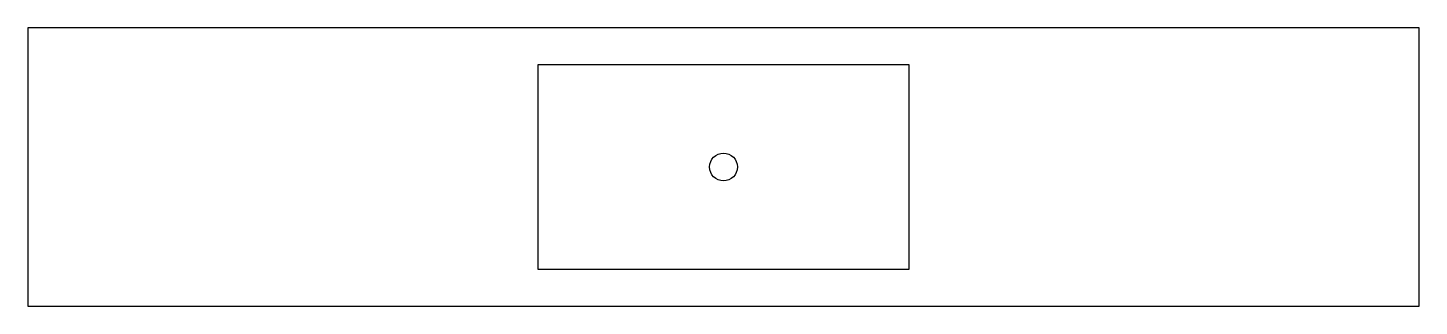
# Model space of a CAD drawing. Header units: metres. Extents: x 0 to 3, y 0 to 0.6.
import ezdxf

# ---------------------------------------------------------------- set-up
doc = ezdxf.new("R2010")
doc.units = ezdxf.units.M

msp = doc.modelspace()

# ---------------------------------------------------------------- linework, layer by layer
for points in [[(0, 0), (3, 0), (3, 0.6), (0, 0.6)], [(1.1, 0.08), (1.9, 0.08), (1.9, 0.52), (1.1, 0.52)]]:
    msp.add_lwpolyline(points, close=True)
msp.add_circle((1.5, 0.3), 0.03)

doc.saveas('drawing.dxf')
